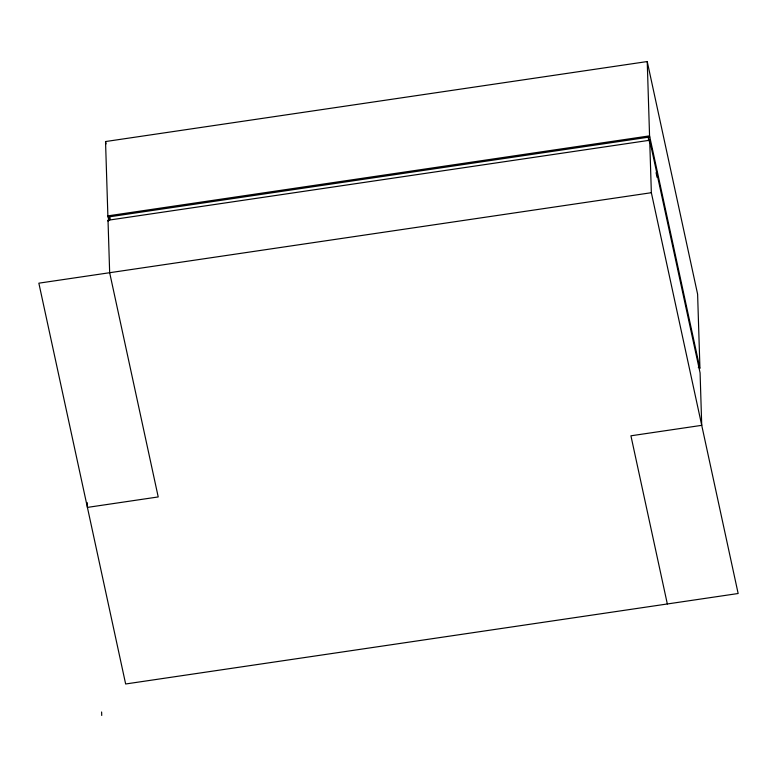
<?xml version="1.0" encoding="UTF-8"?>
<svg xmlns="http://www.w3.org/2000/svg" width="777" height="777" viewBox="0 0 777 777"><rect width="100%" height="100%" fill="white"/><g stroke="black" fill="none" stroke-linecap="round" stroke-linejoin="round"><path stroke-width="1.17" d="M108.877 220.513L107.877 215.88L105.536 141.55L647.231 61.548L697.61 294.182L699.941 368.502L649.562 135.868L647.231 61.548M107.877 215.88L649.562 135.868M108.12 217.006L649.805 136.995M87.257 502.632L87.412 507.4L158.217 496.94L109.664 272.717L108.013 220.25L649.708 140.249L700.087 372.882L701.728 425.34L630.924 435.8L667.336 603.972M651.349 192.706L38.85 283.178L125.651 683.983L738.15 593.511L651.349 192.706L649.708 140.249M698.29 367.589L699.698 367.385M649.417 141.929L648.397 137.199L648.494 140.482M656.07 172.649L657.089 177.37M105.536 141.55L106.051 143.93M110.043 219.133L109.528 216.793L109.635 220.076M108.013 220.25L108.256 221.377M101.612 711.985L101.729 715.452"/></g></svg>
